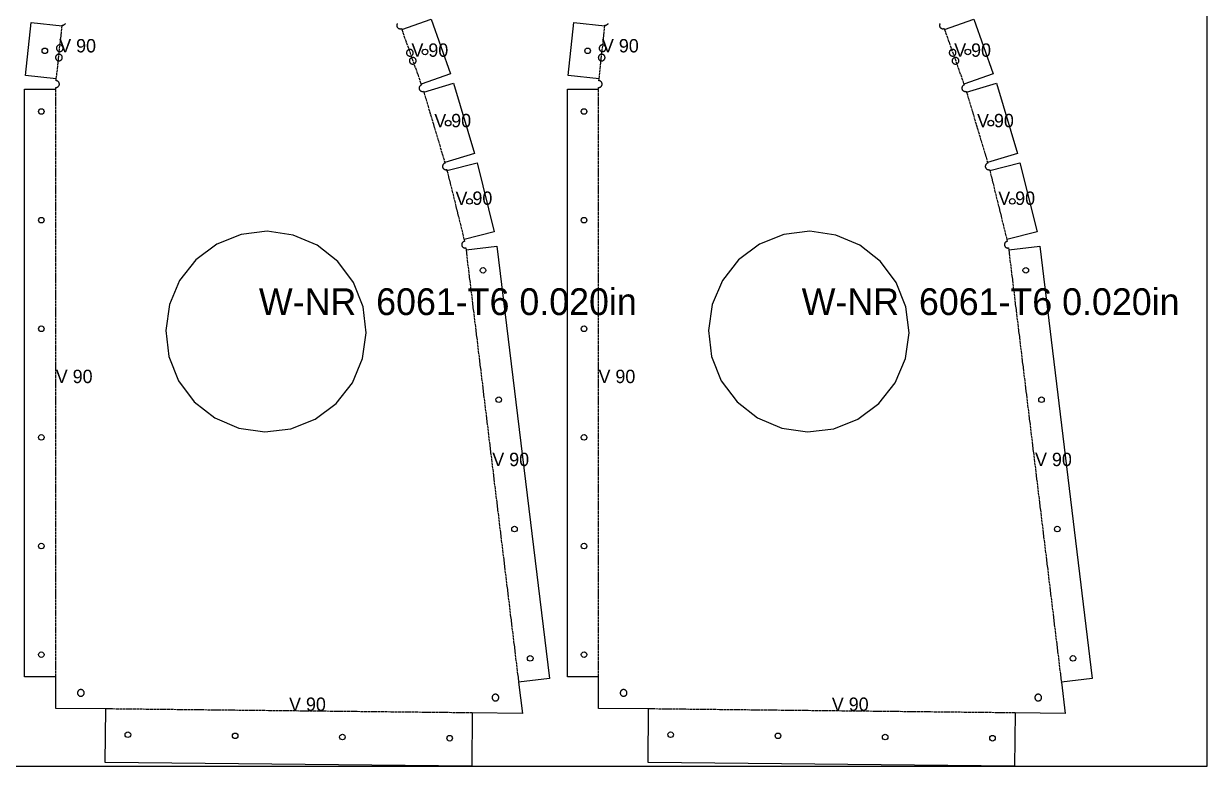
# Model space of a CAD drawing. Header units: millimetres. Extents: x 0 to 2438, y 0 to 1219.
# Drawn here: x 1907 to 2438, y 0 to 333 of the extents above; entities that cross this region are included whole.
import ezdxf

# ---------------------------------------------------------------- set-up
doc = ezdxf.new("R2010")
doc.units = ezdxf.units.MM
doc.linetypes.add('DASHED', pattern=[1.524, 1.27, -0.254])
for name, color, linetype in [('CUT', 7, 'CONTINUOUS'), ('ETCH', 8, 'CONTINUOUS'), ('HOLE', 6, 'CONTINUOUS'), ('VALLEY', 1, 'DASHED')]:
    doc.layers.add(name, color=color, linetype=linetype)

msp = doc.modelspace()

# ---------------------------------------------------------------- linework, layer by layer
at = {"layer": 'CUT'}
for points in [[(2074.76, 333.14), (2074.68, 333.01), (2074.62, 332.87), (2074.58, 332.73), (2074.54, 332.59), (2074.52, 332.45), (2074.52, 332.3), (2074.53, 332.15), (2074.55, 332.01), (2074.59, 331.86), (2074.64, 331.73), (2074.64, 331.73), (2074.7, 331.59), (2074.78, 331.47), (2074.87, 331.35), (2074.97, 331.24), (2075.08, 331.15), (2075.2, 331.06), (2075.33, 330.99), (2075.46, 330.93), (2075.6, 330.88), (2075.74, 330.84), (2075.89, 330.82), (2076.04, 330.82), (2076.18, 330.83), (2076.33, 330.85), (2076.47, 330.89), (2076.57, 330.93), (2076.72, 330.52), (2089.88, 335.2), (2098.6, 310.69), (2085.44, 306.01), (2085.57, 305.64), (2085.43, 305.59), (2085.3, 305.53), (2085.18, 305.45), (2085.06, 305.36), (2084.95, 305.26), (2084.86, 305.15), (2084.77, 305.03), (2084.7, 304.9), (2084.63, 304.77), (2084.59, 304.63), (2084.55, 304.49), (2084.53, 304.34), (2084.53, 304.19), (2084.54, 304.05), (2084.56, 303.9), (2084.6, 303.76), (2084.65, 303.62), (2084.72, 303.49), (2084.79, 303.36), (2084.88, 303.25), (2084.98, 303.14), (2085.09, 303.04), (2085.21, 302.95), (2085.34, 302.88), (2085.47, 302.82), (2085.61, 302.77), (2085.76, 302.74), (2085.9, 302.72), (2086.05, 302.71), (2086.2, 302.72), (2086.34, 302.75), (2086.48, 302.78), (2086.5, 302.79), (2086.61, 302.42), (2100, 306.42), (2109.43, 274.89), (2096.04, 270.89), (2096.14, 270.55), (2096.07, 270.53), (2095.94, 270.48), (2095.8, 270.41), (2095.68, 270.34), (2095.56, 270.25), (2095.45, 270.15), (2095.36, 270.04), (2095.27, 269.92), (2095.2, 269.79), (2095.14, 269.66), (2095.09, 269.52), (2095.05, 269.37), (2095.03, 269.23), (2095.03, 269.08), (2095.04, 268.93), (2095.06, 268.79), (2095.1, 268.65), (2095.15, 268.51), (2095.22, 268.38), (2095.29, 268.25), (2095.38, 268.13), (2095.48, 268.03), (2095.59, 267.93), (2095.71, 267.84), (2095.84, 267.77), (2095.97, 267.71), (2096.11, 267.66), (2096.26, 267.63), (2096.4, 267.61), (2096.55, 267.6), (2096.7, 267.61), (2096.84, 267.63), (2096.93, 267.66), (2097.02, 267.31), (2110.58, 270.67), (2118.24, 239.72), (2104.68, 236.36), (2104.9, 235.47), (2104.8, 235.46), (2104.66, 235.42), (2104.52, 235.37), (2104.39, 235.3), (2104.27, 235.22), (2104.15, 235.14), (2104.04, 235.03), (2103.94, 234.92), (2103.86, 234.8), (2103.78, 234.68), (2103.72, 234.54), (2103.68, 234.4), (2103.64, 234.26), (2103.62, 234.12), (2103.62, 233.97), (2103.63, 233.82), (2103.65, 233.68), (2103.69, 233.53), (2103.74, 233.4), (2103.8, 233.26), (2103.88, 233.14), (2103.97, 233.02), (2104.07, 232.91), (2104.18, 232.82), (2104.3, 232.73), (2104.43, 232.66), (2104.56, 232.6), (2104.7, 232.55), (2104.84, 232.51), (2104.99, 232.49), (2105.14, 232.49), (2105.28, 232.5), (2105.43, 232.52), (2105.44, 232.53), (2105.55, 231.62), (2119.42, 233.31), (2143, 39.39), (2129.13, 37.71), (2130.84, 23.72), (2108.36, 23.97), (2108.1, 0), (1943.79, 1.79), (1944.05, 25.76), (1921.57, 26), (1921.57, 40.09), (1907.6, 40.09), (1907.6, 303.71), (1921.57, 303.71), (1921.57, 304.52), (1921.72, 304.51), (1921.87, 304.52), (1922.01, 304.55), (1922.15, 304.58), (1922.29, 304.64), (1922.42, 304.7), (1922.55, 304.78), (1922.67, 304.87), (1922.77, 304.97), (1922.87, 305.08), (1922.96, 305.2), (1923.03, 305.32), (1923.09, 305.46), (1923.14, 305.6), (1923.17, 305.74), (1923.19, 305.89), (1923.2, 306.03), (1923.19, 306.18), (1923.17, 306.33), (1923.13, 306.47), (1923.08, 306.61), (1923.01, 306.74), (1922.93, 306.86), (1922.84, 306.98), (1922.74, 307.09), (1922.63, 307.19), (1922.51, 307.27), (1922.39, 307.35), (1922.25, 307.41), (1922.11, 307.45), (1921.97, 307.49), (1921.82, 307.51), (1921.74, 307.51), (1921.82, 308.32), (1907.93, 309.83), (1910.52, 333.62), (1924.41, 332.11), (1924.45, 332.5), (1924.53, 332.49), (1924.68, 332.48), (1924.83, 332.49), (1924.97, 332.51), (1925.12, 332.55), (1925.25, 332.6), (1925.39, 332.67), (1925.51, 332.75), (1925.63, 332.84), (1925.74, 332.94), (1925.83, 333.05), (1925.92, 333.17)], [(2318.16, 333.14), (2318.08, 333.01), (2318.02, 332.87), (2317.98, 332.73), (2317.94, 332.59), (2317.92, 332.45), (2317.92, 332.3), (2317.93, 332.15), (2317.95, 332.01), (2317.99, 331.86), (2318.04, 331.73), (2318.04, 331.73), (2318.1, 331.59), (2318.18, 331.47), (2318.27, 331.35), (2318.37, 331.24), (2318.48, 331.15), (2318.6, 331.06), (2318.73, 330.99), (2318.86, 330.93), (2319, 330.88), (2319.15, 330.84), (2319.29, 330.82), (2319.44, 330.82), (2319.59, 330.83), (2319.73, 330.85), (2319.87, 330.89), (2319.97, 330.93), (2320.12, 330.52), (2333.28, 335.2), (2342, 310.69), (2328.84, 306.01), (2328.97, 305.64), (2328.84, 305.59), (2328.7, 305.53), (2328.58, 305.45), (2328.46, 305.36), (2328.35, 305.26), (2328.26, 305.15), (2328.17, 305.03), (2328.1, 304.9), (2328.04, 304.77), (2327.99, 304.63), (2327.95, 304.49), (2327.93, 304.34), (2327.93, 304.19), (2327.94, 304.05), (2327.96, 303.9), (2328, 303.76), (2328.05, 303.62), (2328.12, 303.49), (2328.19, 303.36), (2328.28, 303.25), (2328.38, 303.14), (2328.49, 303.04), (2328.61, 302.95), (2328.74, 302.88), (2328.87, 302.82), (2329.01, 302.77), (2329.16, 302.74), (2329.3, 302.72), (2329.45, 302.71), (2329.6, 302.72), (2329.74, 302.75), (2329.88, 302.78), (2329.9, 302.79), (2330.02, 302.42), (2343.4, 306.42), (2352.83, 274.89), (2339.44, 270.89), (2339.54, 270.55), (2339.47, 270.53), (2339.34, 270.48), (2339.2, 270.41), (2339.08, 270.34), (2338.96, 270.25), (2338.86, 270.15), (2338.76, 270.04), (2338.67, 269.92), (2338.6, 269.79), (2338.54, 269.66), (2338.49, 269.52), (2338.46, 269.37), (2338.44, 269.23), (2338.43, 269.08), (2338.44, 268.93), (2338.46, 268.79), (2338.5, 268.65), (2338.55, 268.51), (2338.62, 268.38), (2338.69, 268.25), (2338.78, 268.13), (2338.88, 268.03), (2338.99, 267.93), (2339.11, 267.84), (2339.24, 267.77), (2339.38, 267.71), (2339.51, 267.66), (2339.66, 267.63), (2339.8, 267.61), (2339.95, 267.6), (2340.1, 267.61), (2340.24, 267.63), (2340.33, 267.66), (2340.42, 267.31), (2353.98, 270.67), (2361.64, 239.72), (2348.08, 236.36), (2348.3, 235.47), (2348.2, 235.46), (2348.06, 235.42), (2347.92, 235.37), (2347.79, 235.3), (2347.67, 235.22), (2347.55, 235.14), (2347.44, 235.03), (2347.34, 234.92), (2347.26, 234.8), (2347.18, 234.68), (2347.12, 234.54), (2347.08, 234.4), (2347.04, 234.26), (2347.02, 234.12), (2347.02, 233.97), (2347.03, 233.82), (2347.05, 233.68), (2347.09, 233.53), (2347.14, 233.4), (2347.2, 233.26), (2347.28, 233.14), (2347.37, 233.02), (2347.47, 232.91), (2347.58, 232.82), (2347.7, 232.73), (2347.83, 232.66), (2347.96, 232.6), (2348.1, 232.55), (2348.25, 232.51), (2348.39, 232.49), (2348.54, 232.49), (2348.69, 232.5), (2348.83, 232.52), (2348.84, 232.53), (2348.95, 231.62), (2362.82, 233.31), (2386.4, 39.39), (2372.54, 37.71), (2374.24, 23.72), (2351.76, 23.97), (2351.5, 0), (2187.19, 1.79), (2187.45, 25.76), (2164.97, 26), (2164.97, 40.09), (2151, 40.09), (2151, 303.71), (2164.97, 303.71), (2164.97, 304.52), (2165.12, 304.51), (2165.27, 304.52), (2165.41, 304.55), (2165.55, 304.58), (2165.69, 304.64), (2165.82, 304.7), (2165.95, 304.78), (2166.07, 304.87), (2166.17, 304.97), (2166.27, 305.08), (2166.36, 305.2), (2166.43, 305.32), (2166.49, 305.46), (2166.54, 305.6), (2166.57, 305.74), (2166.59, 305.89), (2166.6, 306.03), (2166.59, 306.18), (2166.57, 306.33), (2166.53, 306.47), (2166.48, 306.61), (2166.41, 306.74), (2166.33, 306.86), (2166.25, 306.98), (2166.14, 307.09), (2166.03, 307.19), (2165.91, 307.27), (2165.79, 307.35), (2165.65, 307.41), (2165.51, 307.45), (2165.37, 307.49), (2165.23, 307.51), (2165.14, 307.51), (2165.22, 308.32), (2151.33, 309.83), (2153.92, 333.62), (2167.81, 332.11), (2167.85, 332.5), (2167.93, 332.49), (2168.08, 332.48), (2168.23, 332.49), (2168.37, 332.51), (2168.52, 332.55), (2168.65, 332.6), (2168.79, 332.67), (2168.91, 332.75), (2169.03, 332.84), (2169.14, 332.94), (2169.23, 333.05), (2169.32, 333.17)]]:
    msp.add_lwpolyline(points, dxfattribs=at)
for points in [[(1924.3, 318.64), (1924.23, 318.76), (1924.14, 318.88), (1924.04, 318.99), (1923.93, 319.08), (1923.81, 319.17), (1923.68, 319.24), (1923.55, 319.3), (1923.41, 319.35), (1923.26, 319.39), (1923.12, 319.41), (1922.97, 319.41), (1922.82, 319.4), (1922.68, 319.38), (1922.54, 319.34), (1922.4, 319.29), (1922.27, 319.22), (1922.14, 319.15), (1922.02, 319.06), (1921.92, 318.96), (1921.82, 318.85), (1921.73, 318.73), (1921.66, 318.6), (1921.6, 318.47), (1921.55, 318.33), (1921.52, 318.18), (1921.5, 318.04), (1921.49, 317.89), (1921.5, 317.74), (1921.52, 317.6), (1921.56, 317.46), (1921.61, 317.32), (1921.68, 317.19), (1921.76, 317.06), (1921.84, 316.94), (1921.94, 316.84), (1922.06, 316.74), (1922.17, 316.65), (1922.3, 316.58), (1922.44, 316.52), (1922.58, 316.47), (1922.72, 316.44), (1922.86, 316.42), (1923.01, 316.41), (1923.16, 316.42), (1923.3, 316.44), (1923.45, 316.48), (1923.58, 316.53), (1923.72, 316.6), (1923.84, 316.68), (1923.96, 316.76), (1924.07, 316.87), (1924.16, 316.98), (1924.25, 317.09), (1924.32, 317.22), (1924.38, 317.36), (1924.43, 317.5), (1924.47, 317.64), (1924.49, 317.78), (1924.49, 317.93), (1924.48, 318.08), (1924.46, 318.22), (1924.42, 318.37), (1924.37, 318.5), (1924.3, 318.64)], [(1924.3, 323.26), (1924.18, 323.34), (1924.06, 323.42), (1923.92, 323.48), (1923.78, 323.53), (1923.64, 323.56), (1923.49, 323.58), (1923.35, 323.58), (1923.2, 323.57), (1923.05, 323.55), (1922.91, 323.51), (1922.77, 323.46), (1922.64, 323.4), (1922.52, 323.32), (1922.4, 323.23), (1922.29, 323.13), (1922.19, 323.02), (1922.11, 322.9), (1922.03, 322.77), (1921.97, 322.64), (1921.93, 322.5), (1921.89, 322.36), (1921.87, 322.21), (1921.87, 322.06), (1921.88, 321.92), (1921.9, 321.77), (1921.94, 321.63), (1921.99, 321.49), (1922.05, 321.36), (1922.13, 321.23), (1922.22, 321.12), (1922.32, 321.01), (1922.43, 320.91), (1922.55, 320.83), (1922.68, 320.75), (1922.81, 320.69), (1922.95, 320.64), (1923.1, 320.61), (1923.24, 320.59), (1923.39, 320.58), (1923.53, 320.59), (1923.68, 320.62), (1923.82, 320.65), (1923.96, 320.71), (1924.09, 320.77), (1924.22, 320.85), (1924.33, 320.94), (1924.44, 321.04), (1924.54, 321.15), (1924.63, 321.27), (1924.7, 321.4), (1924.76, 321.53), (1924.81, 321.67), (1924.84, 321.81), (1924.86, 321.96), (1924.87, 322.1), (1924.86, 322.25), (1924.83, 322.4), (1924.8, 322.54), (1924.74, 322.68), (1924.68, 322.81), (1924.6, 322.93), (1924.51, 323.05), (1924.41, 323.16), (1924.3, 323.26)], [(2081.82, 319.65), (2081.85, 319.79), (2081.87, 319.94), (2081.88, 320.08), (2081.87, 320.23), (2081.85, 320.38), (2081.81, 320.52), (2081.76, 320.66), (2081.69, 320.79), (2081.62, 320.91), (2081.53, 321.03), (2081.43, 321.14), (2081.31, 321.23), (2081.2, 321.32), (2081.07, 321.39), (2080.93, 321.46), (2080.79, 321.5), (2080.65, 321.54), (2080.51, 321.56), (2080.36, 321.56), (2080.21, 321.55), (2080.07, 321.53), (2079.92, 321.49), (2079.79, 321.44), (2079.65, 321.37), (2079.53, 321.3), (2079.41, 321.21), (2079.3, 321.11), (2079.21, 321), (2079.12, 320.88), (2079.05, 320.75), (2078.99, 320.62), (2078.94, 320.48), (2078.9, 320.33), (2078.88, 320.19), (2078.88, 320.04), (2078.89, 319.89), (2078.91, 319.75), (2078.95, 319.61), (2079, 319.47), (2079.07, 319.34), (2079.14, 319.21), (2079.23, 319.09), (2079.33, 318.99), (2079.44, 318.89), (2079.56, 318.8), (2079.69, 318.73), (2079.82, 318.67), (2079.96, 318.62), (2080.11, 318.59), (2080.25, 318.57), (2080.4, 318.56), (2080.55, 318.57), (2080.69, 318.6), (2080.83, 318.63), (2080.97, 318.68), (2081.1, 318.75), (2081.23, 318.83), (2081.35, 318.92), (2081.45, 319.02), (2081.55, 319.13), (2081.64, 319.25), (2081.71, 319.37), (2081.77, 319.51), (2081.82, 319.65)], [(2167.7, 318.64), (2167.63, 318.76), (2167.54, 318.88), (2167.44, 318.99), (2167.33, 319.08), (2167.21, 319.17), (2167.08, 319.24), (2166.95, 319.3), (2166.81, 319.35), (2166.66, 319.39), (2166.52, 319.41), (2166.37, 319.41), (2166.22, 319.4), (2166.08, 319.38), (2165.94, 319.34), (2165.8, 319.29), (2165.67, 319.22), (2165.54, 319.15), (2165.42, 319.06), (2165.32, 318.96), (2165.22, 318.85), (2165.13, 318.73), (2165.06, 318.6), (2165, 318.47), (2164.95, 318.33), (2164.92, 318.18), (2164.9, 318.04), (2164.89, 317.89), (2164.9, 317.74), (2164.92, 317.6), (2164.96, 317.46), (2165.01, 317.32), (2165.08, 317.19), (2165.16, 317.06), (2165.25, 316.94), (2165.35, 316.84), (2165.46, 316.74), (2165.58, 316.65), (2165.7, 316.58), (2165.84, 316.52), (2165.98, 316.47), (2166.12, 316.44), (2166.27, 316.42), (2166.41, 316.41), (2166.56, 316.42), (2166.7, 316.44), (2166.85, 316.48), (2166.98, 316.53), (2167.12, 316.6), (2167.24, 316.68), (2167.36, 316.76), (2167.47, 316.87), (2167.56, 316.98), (2167.65, 317.09), (2167.72, 317.22), (2167.79, 317.36), (2167.83, 317.5), (2167.87, 317.64), (2167.89, 317.78), (2167.89, 317.93), (2167.88, 318.08), (2167.86, 318.22), (2167.82, 318.37), (2167.77, 318.5), (2167.7, 318.64)], [(2167.7, 323.26), (2167.58, 323.34), (2167.46, 323.42), (2167.32, 323.48), (2167.18, 323.53), (2167.04, 323.56), (2166.89, 323.58), (2166.75, 323.58), (2166.6, 323.57), (2166.45, 323.55), (2166.31, 323.51), (2166.17, 323.46), (2166.04, 323.4), (2165.92, 323.32), (2165.8, 323.23), (2165.69, 323.13), (2165.6, 323.02), (2165.51, 322.9), (2165.44, 322.77), (2165.37, 322.64), (2165.33, 322.5), (2165.29, 322.36), (2165.27, 322.21), (2165.27, 322.06), (2165.28, 321.92), (2165.3, 321.77), (2165.34, 321.63), (2165.39, 321.49), (2165.46, 321.36), (2165.53, 321.23), (2165.62, 321.12), (2165.72, 321.01), (2165.83, 320.91), (2165.95, 320.83), (2166.08, 320.75), (2166.21, 320.69), (2166.35, 320.64), (2166.5, 320.61), (2166.64, 320.59), (2166.79, 320.58), (2166.94, 320.59), (2167.08, 320.62), (2167.22, 320.65), (2167.36, 320.71), (2167.49, 320.77), (2167.62, 320.85), (2167.74, 320.94), (2167.84, 321.04), (2167.94, 321.15), (2168.03, 321.27), (2168.1, 321.4), (2168.16, 321.53), (2168.21, 321.67), (2168.24, 321.81), (2168.26, 321.96), (2168.27, 322.1), (2168.26, 322.25), (2168.24, 322.4), (2168.2, 322.54), (2168.15, 322.68), (2168.08, 322.81), (2168, 322.93), (2167.91, 323.05), (2167.81, 323.16), (2167.7, 323.26)], [(2325.22, 319.65), (2325.26, 319.79), (2325.28, 319.94), (2325.28, 320.08), (2325.27, 320.23), (2325.25, 320.38), (2325.21, 320.52), (2325.16, 320.66), (2325.09, 320.79), (2325.02, 320.91), (2324.93, 321.03), (2324.83, 321.14), (2324.72, 321.23), (2324.6, 321.32), (2324.47, 321.39), (2324.34, 321.46), (2324.2, 321.5), (2324.05, 321.54), (2323.91, 321.56), (2323.76, 321.56), (2323.61, 321.55), (2323.47, 321.53), (2323.33, 321.49), (2323.19, 321.44), (2323.05, 321.37), (2322.93, 321.3), (2322.81, 321.21), (2322.71, 321.11), (2322.61, 321), (2322.52, 320.88), (2322.45, 320.75), (2322.39, 320.62), (2322.34, 320.48), (2322.31, 320.33), (2322.29, 320.19), (2322.28, 320.04), (2322.29, 319.89), (2322.31, 319.75), (2322.35, 319.61), (2322.4, 319.47), (2322.47, 319.34), (2322.54, 319.21), (2322.63, 319.09), (2322.73, 318.99), (2322.85, 318.89), (2322.96, 318.8), (2323.09, 318.73), (2323.23, 318.67), (2323.37, 318.62), (2323.51, 318.59), (2323.65, 318.57), (2323.8, 318.56), (2323.95, 318.57), (2324.09, 318.6), (2324.24, 318.63), (2324.37, 318.68), (2324.51, 318.75), (2324.63, 318.83), (2324.75, 318.92), (2324.86, 319.02), (2324.95, 319.13), (2325.04, 319.25), (2325.11, 319.37), (2325.17, 319.51), (2325.22, 319.65)], [(2083.17, 316.49), (2083.16, 316.64), (2083.13, 316.78), (2083.09, 316.93), (2083.04, 317.06), (2082.98, 317.2), (2082.9, 317.32), (2082.81, 317.44), (2082.71, 317.55), (2082.6, 317.64), (2082.48, 317.73), (2082.35, 317.8), (2082.22, 317.86), (2082.08, 317.91), (2081.94, 317.95), (2081.79, 317.97), (2081.64, 317.97), (2081.5, 317.96), (2081.35, 317.94), (2081.21, 317.9), (2081.07, 317.85), (2080.94, 317.78), (2080.81, 317.71), (2080.7, 317.62), (2080.59, 317.52), (2080.49, 317.41), (2080.41, 317.29), (2080.33, 317.16), (2080.27, 317.03), (2080.22, 316.89), (2080.19, 316.74), (2080.17, 316.6), (2080.17, 316.45), (2080.17, 316.3), (2080.2, 316.16), (2080.24, 316.02), (2080.29, 315.88), (2080.35, 315.75), (2080.43, 315.62), (2080.52, 315.5), (2080.62, 315.4), (2080.73, 315.3), (2080.85, 315.21), (2080.98, 315.14), (2081.11, 315.08), (2081.25, 315.03), (2081.39, 315), (2081.54, 314.98), (2081.69, 314.97), (2081.83, 314.98), (2081.98, 315), (2082.12, 315.04), (2082.26, 315.09), (2082.39, 315.16), (2082.52, 315.24), (2082.63, 315.32), (2082.74, 315.42), (2082.84, 315.54), (2082.92, 315.65), (2083, 315.78), (2083.06, 315.92), (2083.11, 316.06), (2083.14, 316.2), (2083.16, 316.34), (2083.17, 316.49)], [(2326.57, 316.49), (2326.56, 316.64), (2326.53, 316.78), (2326.5, 316.93), (2326.44, 317.06), (2326.38, 317.2), (2326.3, 317.32), (2326.21, 317.44), (2326.11, 317.55), (2326, 317.64), (2325.88, 317.73), (2325.75, 317.8), (2325.62, 317.86), (2325.48, 317.91), (2325.34, 317.95), (2325.19, 317.97), (2325.05, 317.97), (2324.9, 317.96), (2324.75, 317.94), (2324.61, 317.9), (2324.47, 317.85), (2324.34, 317.78), (2324.22, 317.71), (2324.1, 317.62), (2323.99, 317.52), (2323.89, 317.41), (2323.81, 317.29), (2323.73, 317.16), (2323.67, 317.03), (2323.62, 316.89), (2323.59, 316.74), (2323.57, 316.6), (2323.57, 316.45), (2323.58, 316.3), (2323.6, 316.16), (2323.64, 316.02), (2323.69, 315.88), (2323.75, 315.75), (2323.83, 315.62), (2323.92, 315.5), (2324.02, 315.4), (2324.13, 315.3), (2324.25, 315.21), (2324.38, 315.14), (2324.51, 315.08), (2324.65, 315.03), (2324.79, 315), (2324.94, 314.98), (2325.09, 314.97), (2325.23, 314.98), (2325.38, 315), (2325.52, 315.04), (2325.66, 315.09), (2325.79, 315.16), (2325.92, 315.24), (2326.03, 315.32), (2326.14, 315.42), (2326.24, 315.54), (2326.32, 315.65), (2326.4, 315.78), (2326.46, 315.92), (2326.51, 316.06), (2326.54, 316.2), (2326.56, 316.34), (2326.57, 316.49)], [(2059.19, 182.87), (2060.85, 194.5), (2059.44, 206.16), (2055.07, 217.06), (2048.02, 226.46), (2038.78, 233.71), (2027.97, 238.32), (2016.34, 239.98), (2004.68, 238.58), (1993.78, 234.2), (1984.38, 227.15), (1977.13, 217.91), (1972.52, 207.11), (1970.86, 195.48), (1972.26, 183.81), (1976.64, 172.91), (1983.69, 163.52), (1992.93, 156.26), (2003.73, 151.65), (2015.36, 149.99), (2027.03, 151.4), (2037.93, 155.77), (2047.32, 162.82), (2054.58, 172.06), (2059.19, 182.87)], [(2302.59, 182.87), (2304.25, 194.5), (2302.84, 206.16), (2298.47, 217.06), (2291.42, 226.46), (2282.18, 233.71), (2271.37, 238.32), (2259.74, 239.98), (2248.08, 238.58), (2237.18, 234.2), (2227.78, 227.15), (2220.53, 217.91), (2215.92, 207.11), (2214.26, 195.48), (2215.66, 183.81), (2220.04, 172.91), (2227.09, 163.52), (2236.33, 156.26), (2247.13, 151.65), (2258.76, 149.99), (2270.43, 151.4), (2281.33, 155.77), (2290.73, 162.82), (2297.98, 172.06), (2302.59, 182.87)], [(1934.19, 33.52), (1934.12, 33.65), (1934.05, 33.77), (1933.96, 33.89), (1933.86, 34), (1933.75, 34.1), (1933.63, 34.18), (1933.5, 34.26), (1933.37, 34.32), (1933.23, 34.37), (1933.08, 34.4), (1932.94, 34.42), (1932.79, 34.42), (1932.64, 34.41), (1932.5, 34.39), (1932.36, 34.35), (1932.22, 34.3), (1932.09, 34.24), (1931.96, 34.16), (1931.84, 34.07), (1931.74, 33.97), (1931.64, 33.86), (1931.55, 33.74), (1931.48, 33.61), (1931.42, 33.48), (1931.37, 33.34), (1931.34, 33.2), (1931.32, 33.05), (1931.31, 32.9), (1931.32, 32.76), (1931.34, 32.61), (1931.38, 32.47), (1931.43, 32.33), (1931.5, 32.2), (1931.58, 32.07), (1931.67, 31.96), (1931.77, 31.85), (1931.88, 31.75), (1932, 31.67), (1932.12, 31.59), (1932.26, 31.53), (1932.4, 31.48), (1932.54, 31.45), (1932.69, 31.43), (1932.83, 31.42), (1932.98, 31.43), (1933.12, 31.46), (1933.27, 31.49), (1933.4, 31.55), (1933.54, 31.61), (1933.66, 31.69), (1933.78, 31.78), (1933.89, 31.88), (1933.98, 31.99), (1934.07, 32.11), (1934.14, 32.24), (1934.2, 32.37), (1934.25, 32.51), (1934.29, 32.65), (1934.31, 32.8), (1934.31, 32.94), (1934.3, 33.09), (1934.28, 33.24), (1934.24, 33.38), (1934.19, 33.52)], [(2120.18, 31.29), (2120.12, 31.43), (2120.06, 31.56), (2119.98, 31.69), (2119.89, 31.81), (2119.79, 31.91), (2119.68, 32.01), (2119.56, 32.1), (2119.44, 32.17), (2119.3, 32.23), (2119.16, 32.28), (2119.02, 32.31), (2118.87, 32.33), (2118.73, 32.34), (2118.58, 32.33), (2118.43, 32.31), (2118.29, 32.27), (2118.15, 32.22), (2118.02, 32.15), (2117.9, 32.07), (2117.78, 31.98), (2117.67, 31.88), (2117.57, 31.77), (2117.49, 31.65), (2117.41, 31.53), (2117.35, 31.39), (2117.31, 31.25), (2117.27, 31.11), (2117.25, 30.96), (2117.25, 30.82), (2117.26, 30.67), (2117.28, 30.53), (2117.32, 30.38), (2117.37, 30.25), (2117.43, 30.11), (2117.51, 29.99), (2117.6, 29.87), (2117.7, 29.76), (2117.81, 29.67), (2117.93, 29.58), (2118.06, 29.51), (2118.19, 29.45), (2118.33, 29.4), (2118.47, 29.36), (2118.62, 29.34), (2118.77, 29.34), (2118.91, 29.35), (2119.06, 29.37), (2119.2, 29.41), (2119.34, 29.46), (2119.47, 29.53), (2119.6, 29.6), (2119.71, 29.69), (2119.82, 29.79), (2119.92, 29.9), (2120.01, 30.02), (2120.08, 30.15), (2120.14, 30.28), (2120.19, 30.42), (2120.22, 30.57), (2120.24, 30.71), (2120.25, 30.86), (2120.24, 31.01), (2120.21, 31.15), (2120.18, 31.29)], [(2177.59, 33.52), (2177.53, 33.65), (2177.45, 33.77), (2177.36, 33.89), (2177.26, 34), (2177.15, 34.1), (2177.03, 34.18), (2176.9, 34.26), (2176.77, 34.32), (2176.63, 34.37), (2176.48, 34.4), (2176.34, 34.42), (2176.19, 34.42), (2176.04, 34.41), (2175.9, 34.39), (2175.76, 34.35), (2175.62, 34.3), (2175.49, 34.24), (2175.36, 34.16), (2175.24, 34.07), (2175.14, 33.97), (2175.04, 33.86), (2174.95, 33.74), (2174.88, 33.61), (2174.82, 33.48), (2174.77, 33.34), (2174.74, 33.2), (2174.72, 33.05), (2174.71, 32.9), (2174.72, 32.76), (2174.75, 32.61), (2174.78, 32.47), (2174.83, 32.33), (2174.9, 32.2), (2174.98, 32.07), (2175.07, 31.96), (2175.17, 31.85), (2175.28, 31.75), (2175.4, 31.67), (2175.52, 31.59), (2175.66, 31.53), (2175.8, 31.48), (2175.94, 31.45), (2176.09, 31.43), (2176.23, 31.42), (2176.38, 31.43), (2176.53, 31.46), (2176.67, 31.49), (2176.81, 31.55), (2176.94, 31.61), (2177.06, 31.69), (2177.18, 31.78), (2177.29, 31.88), (2177.38, 31.99), (2177.47, 32.11), (2177.54, 32.24), (2177.61, 32.37), (2177.65, 32.51), (2177.69, 32.65), (2177.71, 32.8), (2177.71, 32.94), (2177.7, 33.09), (2177.68, 33.24), (2177.64, 33.38), (2177.59, 33.52)], [(2363.58, 31.29), (2363.53, 31.43), (2363.46, 31.56), (2363.38, 31.69), (2363.29, 31.81), (2363.19, 31.91), (2363.08, 32.01), (2362.96, 32.1), (2362.84, 32.17), (2362.7, 32.23), (2362.56, 32.28), (2362.42, 32.31), (2362.27, 32.33), (2362.13, 32.34), (2361.98, 32.33), (2361.83, 32.31), (2361.69, 32.27), (2361.55, 32.22), (2361.42, 32.15), (2361.3, 32.07), (2361.18, 31.98), (2361.07, 31.88), (2360.98, 31.77), (2360.89, 31.65), (2360.82, 31.53), (2360.75, 31.39), (2360.71, 31.25), (2360.67, 31.11), (2360.65, 30.96), (2360.65, 30.82), (2360.66, 30.67), (2360.68, 30.53), (2360.72, 30.38), (2360.77, 30.25), (2360.83, 30.11), (2360.91, 29.99), (2361, 29.87), (2361.1, 29.76), (2361.21, 29.67), (2361.33, 29.58), (2361.46, 29.51), (2361.59, 29.45), (2361.73, 29.4), (2361.88, 29.36), (2362.02, 29.34), (2362.17, 29.34), (2362.32, 29.35), (2362.46, 29.37), (2362.6, 29.41), (2362.74, 29.46), (2362.87, 29.53), (2363, 29.6), (2363.12, 29.69), (2363.22, 29.79), (2363.32, 29.9), (2363.41, 30.02), (2363.48, 30.15), (2363.54, 30.28), (2363.59, 30.42), (2363.62, 30.57), (2363.64, 30.71), (2363.65, 30.86), (2363.64, 31.01), (2363.61, 31.15), (2363.58, 31.29)]]:
    msp.add_lwpolyline(points, close=True, dxfattribs=at)
at = {"layer": 'ETCH'}
msp.add_lwpolyline([(0, 0), (2438, 0), (2438, 1219), (0, 1219)], close=True, dxfattribs=at)
at = {"layer": 'HOLE'}
for centre in [(1916.68, 320.92), (2087.18, 320.43), (2160.08, 320.92), (2330.58, 320.43), (1915.1, 293.71), (2158.5, 293.71), (2097.53, 288.51), (2340.93, 288.51), (2107.13, 253.39), (2350.53, 253.39), (1915.1, 244.98), (2158.5, 244.98), (2113.18, 222.47), (2356.58, 222.47), (1915.1, 196.26), (2158.5, 196.26), (2120.24, 164.45), (2363.64, 164.45), (1915.1, 147.54), (2158.5, 147.54), (2127.29, 106.44), (2370.7, 106.44), (1915.1, 98.81), (2158.5, 98.81), (1915.1, 50.09), (2134.35, 48.42), (2158.5, 50.09), (2377.75, 48.42), (1953.92, 14.18), (2002.03, 13.66), (2050.13, 13.13), (2098.23, 12.61), (2197.32, 14.18), (2245.43, 13.66), (2293.53, 13.13), (2341.64, 12.61)]:
    msp.add_circle(centre, 1.25, dxfattribs=at)
at = {"layer": 'VALLEY'}
for p, q in [((1921.82, 308.32), (1924.41, 332.11)), ((2076.72, 330.52), (2085.44, 306.01)), ((2165.22, 308.32), (2167.81, 332.11)), ((2320.12, 330.52), (2328.84, 306.01)), ((1921.57, 40.09), (1921.57, 303.71)), ((2164.97, 40.09), (2164.97, 303.71)), ((2086.61, 302.42), (2096.04, 270.89)), ((2330.02, 302.42), (2339.44, 270.89)), ((2097.02, 267.31), (2104.68, 236.36)), ((2340.42, 267.31), (2348.08, 236.36)), ((2105.55, 231.62), (2129.13, 37.71)), ((2348.95, 231.62), (2372.54, 37.71)), ((2108.36, 23.97), (1944.05, 25.76)), ((2351.76, 23.97), (2187.45, 25.76))]:
    msp.add_line(p, q, dxfattribs=at)

# ---------------------------------------------------------------- texts
at = {"layer": 'ETCH'}
for s, height, p in [('V 90', 6, (1923.12, 320.22)), ('V 90', 6, (2081.08, 318.26)), ('V 90', 6, (2166.52, 320.22)), ('V 90', 6, (2324.48, 318.26)), ('V 90', 6, (2091.33, 286.66)), ('V 90', 6, (2334.73, 286.66)), ('V 90', 6, (2100.85, 251.83)), ('V 90', 6, (2344.25, 251.83)), ('W-NR  6061-T6 0.020in', 12, (2012.68, 202.42)), ('W-NR  6061-T6 0.020in', 12, (2256.08, 202.42)), ('V 90', 6, (1921.57, 171.9)), ('V 90', 6, (2164.97, 171.9)), ('V 90', 6, (2117.34, 134.66)), ('V 90', 6, (2360.74, 134.66)), ('V 90', 6, (2026.2, 24.86)), ('V 90', 6, (2269.61, 24.86))]:
    msp.add_text(s, height=height, dxfattribs=at).set_placement(p)

doc.saveas('drawing.dxf')
